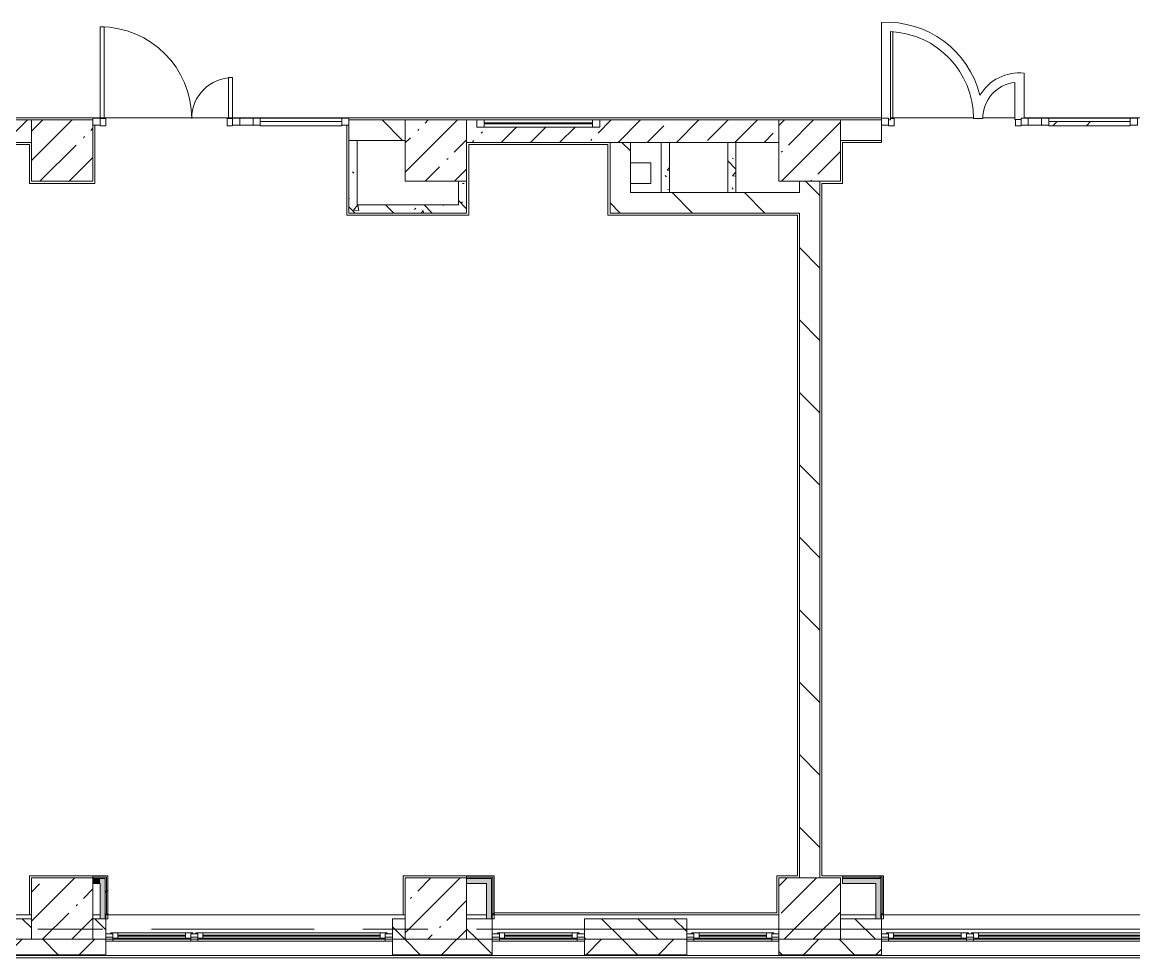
# Model space of a CAD drawing. Header units: millimetres. Extents: x 81459 to 274965, y -8553 to 29000.
# Drawn here: x 169579 to 180434, y -280 to 8853 of the extents above; entities that cross this region are included whole.
import ezdxf

# ---------------------------------------------------------------- set-up
doc = ezdxf.new("R2010")
doc.units = ezdxf.units.MM
doc.linetypes.add('Осевая', pattern=[3175, 635, -476.25, 1587.5, -476.25])
for name, color, linetype, lineweight, true_color in [('A-DETL-GENF-2', 7, 'Continuous', 5, 0xaaaaaa), ('A-DOOR-7', 7, 'Continuous', 5, 0xaaaaaa), ('A-FLOR-2', 7, 'Continuous', 5, 0xaaaaaa), ('I-WALL-1', 7, 'Continuous', 5, 0xe7e7e7), ('I-WALL-2', 7, 'Continuous', 9, 0xe7e7e7), ('I-WALL-5', 7, 'Continuous', 5, 0x787878)]:
    doc.layers.add(name, color=color, linetype=linetype, lineweight=lineweight, true_color=true_color)
for name, color, linetype, lineweight in [('A-GLAZ-3', 7, 'Continuous', 5), ('A-GLAZ-CURT-2', 7, 'Continuous', 5), ('A-GLAZ-CWMG-2', 7, 'Continuous', 5), ('A-WALL', 7, 'Continuous', 9), ('A-WALL-4', 7, 'Continuous', 5), ('I-WALL-3', 7, 'Continuous', 5), ('S-COLS-1', 7, 'Continuous', 5), ('Оси', 7, 'Continuous', 9), ('Оси-2', 7, 'Осевая', 9)]:
    doc.layers.add(name, color=color, linetype=linetype, lineweight=lineweight)
pattern_1 = [(135, (147759.1, 0), (-353.5534, -353.5534), [])]
pattern_2 = [(135, (147759.1, 0), (-176.7767, -176.7767), [])]
pattern_3 = [(135, (147759.1, 0), (-377.171, -377.171), [533.4, -88.9, 17.78, -88.9]), (135, (147759.1, 376.94), (-377.171, -377.171), []), (50, (147759.1, 0), (637.645, -55.787), [66.675, -733.425]), (355, (147759.1, 0), (-123.35, 668.699), [53.34, -586.74]), (100.451, (147812.23, -4.65), (514.299, 612.908), [56.665, -623.315]), (46.184, (147759.1, 177.8), (948.776, -147.15), [100.012, -1100.137]), (96.636, (147838.2, 165.5), (830.91, 865.997), [84.998, -934.973]), (351.184, (147759.1, 177.8), (830.918, 865.988), [80.01, -880.11]), (21, (147848, 133.35), (530.651, -357.928), [66.675, -733.425]), (326, (147848, 133.35), (216.308, 644.658), [53.34, -586.74]), (71.451, (147892.2, 103.5), (746.96, 286.724), [56.665, -623.315]), (37.5, (147759.1, 0), (10.8105, 295.9426), [16.764, -562.864, 16.764, -578.866, -588.962]), (37.5, (147759.1, 0), (10.8105, 295.9426), [-1175.258, 16.764, -572.198]), (7.5, (147759.1, 0), (233.869, 350.6318), [16.764, -322.834, 16.764, -549.529, -224.472]), (7.5, (147759.1, 0), (233.869, 350.6318), [-905.891, 16.764, -207.708]), (327.5, (147560.85, 0), (474.5678, -20.0513), [16.764, -205.486, 16.764, -676.656, -920.115]), (327.5, (147560.85, 0), (474.5678, -20.0513), [-915.67, 16.764, -903.351]), (317.5, (147471.95, 0), (518.452, 88.9934), [16.764, -272.161, 16.764, -443.738, -653.415]), (317.5, (147471.95, 0), (518.452, 88.9934), [-749.427, 16.764, -636.651])]
pattern_4 = [(45, (147759.1, 0), (-285.123, 285.123), []), (45, (148044.2, 0), (-285.123, 285.123), [504.031, -100.806, 16.764, -84.042])]
pattern_5 = [(45, (147759.1, 0), (-530.33, 530.33), []), (135, (147759.1, 0), (-530.33, -530.33), [])]

# ---------------------------------------------------------------- blocks, each defined once
blk = doc.blocks.new('BSC_Колонна _Прямоугольная - 600х600-23286269-1_7_3_птичка')
at = {"layer": 'S-COLS-1'}
h = blk.add_hatch(dxfattribs=at)
h.set_pattern_fill('FP_34', color=256, style=0, pattern_type=2)
h.set_pattern_definition([(45, (-29509.74, -7600), (-285.123, 285.123), []), (45, (-29224.6, -7600), (-285.123, 285.123), [504.031, -100.806, 16.764, -84.042])])
h.paths.add_polyline_path([(300, -300), (300, 300), (-300, 300), (-300, -300), (119, -300)])
for p, q in [((300, 300), (-300, 300)), ((-300, 300), (-300, -300)), ((300, -300), (300, 300)), ((-300, -300), (300, -300))]:
    blk.add_line(p, q, dxfattribs=at)
blk = doc.blocks.new('BSC_Колонна _Прямоугольная - 600х600-V17-1_7_3_птичка')
at = {"layer": 'S-COLS-1'}
h = blk.add_hatch(dxfattribs=at)
h.set_pattern_fill('FP_40', color=256, style=0, pattern_type=2)
h.set_pattern_definition([(45, (-25860, -200), (-285.123, 285.123), []), (45, (-25574.88, -200), (-285.123, 285.123), [504.031, -100.806, 16.764, -84.042])])
h.paths.add_polyline_path([(300, -300), (300, 300), (-300, 300), (-300, -300), (42, -300)])
for p, q in [((300, 300), (-300, 300)), ((-300, 300), (-300, -300)), ((300, -300), (300, 300)), ((-300, -300), (300, -300))]:
    blk.add_line(p, q, dxfattribs=at)
blk = doc.blocks.new('BSC_Колонна _Прямоугольная - 600х600-V18-1_7_3_птичка')
at = {"layer": 'S-COLS-1'}
h = blk.add_hatch(dxfattribs=at)
h.set_pattern_fill('FP_41', color=256, style=0, pattern_type=2)
h.set_pattern_definition([(45, (-29509.74, -200), (-285.123, 285.123), []), (45, (-29224.6, -200), (-285.123, 285.123), [504.031, -100.806, 16.764, -84.042])])
h.paths.add_polyline_path([(110, -300), (300, -300), (300, 300), (-300, 300), (-300, -300)])
for p, q in [((300, 300), (-300, 300)), ((-300, 300), (-300, -300)), ((300, -300), (300, 300)), ((-300, -300), (300, -300))]:
    blk.add_line(p, q, dxfattribs=at)
blk = doc.blocks.new('BSC_Колонна _Прямоугольная - 600х600-V30-1_7_3_птичка')
at = {"layer": 'S-COLS-1'}
h = blk.add_hatch(dxfattribs=at)
h.set_pattern_fill('FP_57', color=256, style=0, pattern_type=2)
h.set_pattern_definition([(45, (-25860, -7600), (-285.123, 285.123), []), (45, (-25574.88, -7600), (-285.123, 285.123), [504.031, -100.806, 16.764, -84.042])])
h.paths.add_polyline_path([(-111, -300), (300, -300), (300, 300), (-300, 300), (-300, -300)])
for p, q in [((300, 300), (-300, 300)), ((-300, 300), (-300, -300)), ((300, -300), (300, 300)), ((-300, -300), (300, -300))]:
    blk.add_line(p, q, dxfattribs=at)
blk = doc.blocks.new('120_Окно_СКБ_2Ст - 120_Окно_СКБ_2Ст 2800х2500_створка_-22445922-1_7_3_птичка')
at = {"layer": 'A-GLAZ-3'}
for p, q in [((-1400, -127), (-1400, -57)), ((-1400, -57), (-1330, -57)), ((1400, -57), (-1400, -57)), ((-1330, -57), (-1330, -127)), ((500, -87), (-1330, -87)), ((-1330, -87), (-1330, -127)), ((-1280, -137), (-1280, -87)), ((-1280, -107), (450, -107)), ((450, -137), (450, -87)), ((500, -127), (500, -57)), ((500, -57), (570, -57)), ((500, -127), (500, -87)), ((570, -57), (570, -127)), ((1330, -87), (570, -87)), ((570, -87), (570, -127)), ((620, -137), (620, -87)), ((620, -107), (1280, -107)), ((1280, -137), (1280, -87)), ((1330, -127), (1330, -57)), ((1330, -57), (1400, -57)), ((1330, -127), (1330, -87)), ((1400, -57), (1400, -127)), ((-1330, -127), (-1400, -127)), ((-1400, -127), (-1350, -127)), ((-1330, -127), (-1350, -127)), ((-1350, -127), (-1350, -137)), ((-1350, -137), (520, -137)), ((520, -137), (-1350, -137)), ((450, -117), (-1280, -117)), ((570, -127), (500, -127)), ((520, -127), (500, -127)), ((520, -127), (550, -127)), ((520, -137), (520, -127)), ((570, -127), (550, -127)), ((550, -127), (550, -137)), ((550, -137), (1350, -137)), ((1350, -137), (550, -137)), ((1280, -117), (620, -117)), ((1400, -127), (1330, -127)), ((1350, -127), (1330, -127)), ((1350, -127), (1400, -127)), ((1350, -137), (1350, -127))]:
    blk.add_line(p, q, dxfattribs=at)
blk = doc.blocks.new('120_Окно_СКБ_1Ст - 120_Окно_СКБ_1Ст 900х2500_h_-V127-1_7_3_птичка')
at = {"layer": 'A-GLAZ-3'}
for p, q in [((-450, -127), (-450, -57)), ((-450, -57), (-380, -57)), ((450, -57), (-450, -57)), ((-380, -57), (-380, -127)), ((380, -87), (-380, -87)), ((-380, -87), (-380, -127)), ((-330, -137), (-330, -87)), ((-330, -107), (330, -107)), ((330, -137), (330, -87)), ((380, -127), (380, -57)), ((380, -57), (450, -57)), ((380, -127), (380, -87)), ((450, -57), (450, -127)), ((-380, -127), (-450, -127)), ((-450, -127), (-400, -127)), ((-380, -127), (-400, -127)), ((-400, -127), (-400, -137)), ((-400, -137), (400, -137)), ((400, -137), (-400, -137)), ((330, -117), (-330, -117)), ((450, -127), (380, -127)), ((400, -127), (380, -127)), ((400, -127), (450, -127)), ((400, -137), (400, -127))]:
    blk.add_line(p, q, dxfattribs=at)
blk = doc.blocks.new('BSC_Колонна _Прямоугольная - 600х600-V129-1_7_3_птичка')
at = {"layer": 'S-COLS-1'}
h = blk.add_hatch(dxfattribs=at)
h.set_pattern_fill('FP_145', color=256, style=0, pattern_type=2)
h.set_pattern_definition([(45, (-22210, -7600), (-285.123, 285.123), []), (45, (-21924.88, -7600), (-285.123, 285.123), [504.031, -100.806, 16.764, -84.042])])
h.paths.add_polyline_path([(300, -300), (300, 300), (-300, 300), (-300, -300)])
for p, q in [((300, 300), (-300, 300)), ((-300, 300), (-300, -300)), ((300, -300), (300, 300)), ((-300, -300), (300, -300))]:
    blk.add_line(p, q, dxfattribs=at)
blk = doc.blocks.new('BSC_Колонна _Прямоугольная - 600х600-V130-1_7_3_птичка')
at = {"layer": 'S-COLS-1'}
h = blk.add_hatch(dxfattribs=at)
h.set_pattern_fill('FP_146', color=256, style=0, pattern_type=2)
h.set_pattern_definition([(45, (-22210, -200), (-285.123, 285.123), []), (45, (-21924.88, -200), (-285.123, 285.123), [504.031, -100.806, 16.764, -84.042])])
h.paths.add_polyline_path([(300, -300), (300, 300), (-300, 300), (-300, -300), (-26, -300)])
for p, q in [((300, 300), (-300, 300)), ((-300, 300), (-300, -300)), ((300, -300), (300, 300)), ((-300, -300), (300, -300))]:
    blk.add_line(p, q, dxfattribs=at)
blk = doc.blocks.new('Прямоугольный импост - 50 x 70 мм-31700031-1_7_3_птичка')
at = {"layer": 'A-GLAZ-CWMG-2'}
for p, q in [((-70, 35), (0, 35)), ((-70, -35), (-70, 35)), ((0, 35), (0, -35)), ((0, -35), (-70, -35))]:
    blk.add_line(p, q, dxfattribs=at)
blk = doc.blocks.new('Дверь_Витражная_остекление_ - ДВН_ДАО_Главный вход_1200 в свету-31742133-1_7_3_птичка')
at = {"layer": 'A-DETL-GENF-2'}
for p, q in [((-607.5, 925), (-647.5, 925)), ((-647.5, 925), (-647.5, 35)), ((-607.5, 30), (-607.5, 925)), ((647.5, 430), (607.5, 430)), ((607.5, 430), (607.5, 30)), ((647.5, 35), (647.5, 430)), ((-647.5, 30), (-607.5, 30)), ((-592.5, 30), (-647.5, 30)), ((-592.5, -40), (-592.5, 30)), ((592.5, -40), (592.5, 30)), ((592.5, 30), (647.5, 30)), ((607.5, 30), (647.5, 30)), ((-647.5, -40), (-592.5, -40)), ((647.5, -40), (592.5, -40))]:
    blk.add_line(p, q, dxfattribs=at)
at = {"layer": 'A-DOOR-7'}
for p, q in [((-647.5, 925), (-647.5, 35)), ((647.5, 430), (647.5, 35))]:
    blk.add_line(p, q, dxfattribs=at)
for centre, radius, start, end in [((-647.5, 30), 895, 360, 90), ((647.5, 30), 400, 90, 180)]:
    blk.add_arc(centre, radius, start, end, dxfattribs=at)
blk = doc.blocks.new('Системная панель - Стемалит - 40мм-31720939-1_7_3_птичка')
at = {"layer": 'A-GLAZ-CURT-2'}
for p, q in [((65, 35), (-65, 35)), ((-65, 35), (-65, -35)), ((65, -35), (65, 35)), ((-65, -35), (65, -35))]:
    blk.add_line(p, q, dxfattribs=at)
blk = doc.blocks.new('Прямоугольный импост - 50 x 70 мм-31687886-1_7_3_птичка')
at = {"layer": 'A-GLAZ-CWMG-2'}
for p, q in [((-35, 35), (35, 35)), ((-35, -35), (-35, 35)), ((35, 35), (35, -35)), ((35, -35), (-35, -35))]:
    blk.add_line(p, q, dxfattribs=at)
blk = doc.blocks.new('Прямоугольный импост - 50 x 70 мм-31701779-1_7_3_птичка')
at = {"layer": 'A-GLAZ-CWMG-2'}
for p, q in [((0, 35), (-70, 35)), ((-70, 35), (-70, -35)), ((-70, -35), (0, -35)), ((0, -35), (0, -17))]:
    blk.add_line(p, q, dxfattribs=at)
blk = doc.blocks.new('Системная панель - Стекло - 40мм-31720953-1_7_3_птичка')
at = {"layer": 'A-GLAZ-CURT-2'}
for p, q in [((397.5, 0), (-397.5, 0)), ((-397.5, 0), (-397.5, -40)), ((397.5, -40), (397.5, 0)), ((-397.5, -40), (397.5, -40))]:
    blk.add_line(p, q, dxfattribs=at)
blk = doc.blocks.new('Прямоугольный импост - 50 x 70 мм-31702100-1_7_3_птичка')
at = {"layer": 'A-GLAZ-CWMG-2'}
for p, q in [((-35, 35), (35, 35)), ((-35, -35), (-35, 35)), ((35, 35), (35, -35)), ((35, -35), (-35, -35))]:
    blk.add_line(p, q, dxfattribs=at)
blk = doc.blocks.new('Прямоугольный импост - 50 x 70 мм-31720914-1_7_3_птичка')
at = {"layer": 'A-GLAZ-CWMG-2'}
blk.add_line((24940, 7918), (24145, 7918), dxfattribs=at)
blk = doc.blocks.new('Дверь_Витражная_остекление_ - ДВН_ДАО_Главный вход_1200 в свету-V161-1_7_3_птичка')
at = {"layer": 'A-DETL-GENF-2'}
for p, q in [((-607, 30), (-607, 877)), ((-627, 30), (-607, 30)), ((-592, 30), (-627, 30)), ((-592, -40), (-592, 30)), ((592, -40), (592, 20)), ((-647, -40), (-592, -40)), ((647, -40), (592, -40))]:
    blk.add_line(p, q, dxfattribs=at)
blk = doc.blocks.new('Прямоугольный импост - 50 x 70 мм-V162-1_7_3_птичка')
at = {"layer": 'A-GLAZ-CWMG-2'}
for p, q in [((0, 35), (-70, 35)), ((-70, 35), (-70, -35)), ((0, -35), (0, 35)), ((-70, -35), (0, -35))]:
    blk.add_line(p, q, dxfattribs=at)
blk = doc.blocks.new('Системная панель - Стекло - 40мм-V163-1_7_3_птичка')
at = {"layer": 'A-GLAZ-CURT-2'}
h = blk.add_hatch(dxfattribs=at)
h.set_pattern_fill('FP_170', color=256, style=0, pattern_type=2)
h.set_pattern_definition([(45, (-32742.5, -7383), (-1414.21, 1414.21), [1000, -3000]), (45, (-33742.5, -7883), (-1414.21, 1414.21), [3000, -1000]), (45, (-31742.5, -8383), (-1414.21, 1414.21), [1000, -3000])])
h.paths.add_polyline_path([(-335, -40), (398, -35), (398, 0), (-398, 0), (-398, -40)])
for p, q in [((398, 0), (-398, 0)), ((-398, 0), (-398, -40)), ((398, -40), (398, 0)), ((-398, -40), (398, -40))]:
    blk.add_line(p, q, dxfattribs=at)
blk = doc.blocks.new('120_Окно_СКБ_1Ст - 120_Окно_СКБ_1Ст 400х1200 EI30-24228621-1_7_3_птичка')
at = {"layer": 'A-GLAZ-3'}
for p, q in [((-600, 40), (-600, 110)), ((-600, 110), (-530, 110)), ((600, 110), (-600, 110)), ((-530, 110), (-530, 40)), ((530, 40), (530, 110)), ((530, 110), (600, 110)), ((600, 110), (600, 40)), ((-530, 40), (-600, 40)), ((-600, 40), (600, 40)), ((530, 80), (-530, 80)), ((530, 70), (-530, 70)), ((600, 40), (530, 40))]:
    blk.add_line(p, q, dxfattribs=at)

msp = doc.modelspace()

# ---------------------------------------------------------------- hatches: boundary and pattern name
at = {"layer": 'A-WALL-4'}
h = msp.add_hatch(dxfattribs=at)
h.set_pattern_fill('FP_64', color=256, style=0, pattern_type=2)
h.set_pattern_definition(pattern_2)
h.paths.add_polyline_path([(154589.1, -100), (155419.1, -100), (155419.1, 100), (154589.1, 100), (154589.1, -80)])
h.paths.add_polyline_path([(169669.1, -100), (169669.1, 100), (169369.1, 100), (169369.1, -100)])
h.paths.add_polyline_path([(175069.1, -100), (176068.8, -100), (176068.8, 100), (175069.1, 100), (175069.1, -80)])
h.paths.add_polyline_path([(156918.8, -100), (157669.1, -100), (157669.1, 100), (156918.8, 100), (156918.8, -80)])
h.paths.add_polyline_path([(159919.1, -100), (159919.1, 100), (159769.1, 100), (159769.1, -100)])
h.paths.add_polyline_path([(168249.1, -100), (168469.1, -100), (168469.1, 100), (167119.1, 100), (167119.1, -100), (167154.3, -100)])
h.paths.add_polyline_path([(174169.1, -100), (174169.1, 100), (173919.1, 100), (173919.1, -100)])
h.paths.add_polyline_path([(163369.1, -100), (163369.1, 100), (162619.1, 100), (162619.1, -100)])
h.paths.add_polyline_path([(164269.1, -100), (164419.1, -94.4), (164419.1, 100), (164269.1, 100), (164269.1, -80)])
h.paths.add_polyline_path([(170394.1, -100), (170394.1, 100), (170269.1, 100), (170269.1, -100)])
h.paths.add_polyline_path([(173194.1, -100), (173319.1, -100), (173319.1, 100), (173194.1, 100), (173194.1, -80)])
h = msp.add_hatch(dxfattribs=at)
h.set_pattern_fill('FP_64', color=256, style=0, pattern_type=2)
h.set_pattern_definition(pattern_2)
h.paths.add_polyline_path([(177568.8, -100), (177969.1, -100), (177969.1, 100), (177568.8, 100), (177568.8, -80)])
h = msp.add_hatch(dxfattribs=at)
h.set_pattern_fill('FP_53', color=256, style=0, pattern_type=2)
h.set_pattern_definition([(45, (147759.1, 0), (-353.5534, 353.5534), []), (135, (147759.1, 0), (-353.5534, -353.5534), [])])
h.paths.add_polyline_path([(223452.9, -250), (223459.1, -250), (223459.1, -100), (221739.1, -100), (221739.1, -250), (223451.2, -250)])
h.paths.add_polyline_path([(215487, -250), (218419.1, -250), (218419.1, -100), (214819.1, -100), (214819.1, -250)])
h.paths.add_polyline_path([(219995.2, -250), (220039.1, -250), (220039.1, -100), (219319.1, -101.8), (219319.1, -250), (219839.1, -250)])
h.paths.add_polyline_path([(209369.1, -250), (209369.1, -100), (208669.1, -100), (208669.1, -250), (208980.7, -250)])
h.paths.add_polyline_path([(211469.1, -250), (212019.1, -250), (212019.1, -100), (211469.1, -100), (211469.1, -121.3)])
h.paths.add_polyline_path([(207769.1, -250), (207769.1, -100), (207019.1, -100), (207019.1, -250)])
h.paths.add_polyline_path([(204919.1, -250), (204919.1, -100), (204169.1, -100), (204169.1, -250), (204333.3, -250)])
h.paths.add_polyline_path([(212919.1, -250), (213919.1, -250), (213919.1, -100), (212919.1, -100), (212919.1, -118)])
h.paths.add_polyline_path([(199630.6, -250), (201069.1, -250), (201069.1, -100), (199630.6, -100), (199630.6, -150.7)])
h.paths.add_polyline_path([(197530.6, -250), (197530.6, -100), (196819.1, -100), (196819.1, -250), (196897.5, -250)])
h.paths.add_polyline_path([(195919.1, -250), (195919.1, -100), (195169.1, -100), (195169.1, -250)])
h.paths.add_polyline_path([(192069.1, -250), (192069.1, -100), (190496.6, -100), (190496.6, -250), (191320.6, -250)])
h.paths.add_polyline_path([(188396.6, -250), (188396.6, -100), (187699.1, -100), (187699.1, -250)])
h.paths.add_polyline_path([(186799.1, -250), (186799.1, -100), (185749.1, -100), (185749.1, -250), (186673.3, -250)])
h.paths.add_polyline_path([(184849.1, -250), (184849.1, -100), (183729.1, -100), (183729.1, -250), (184814.3, -250)])
h.paths.add_polyline_path([(181629.1, -250), (181629.1, -100), (180769.1, -100), (180769.1, -250)])
h.paths.add_polyline_path([(177969.1, -250), (177969.1, -100), (176968.8, -100), (176968.8, -250), (177378.5, -250)])
h.paths.add_polyline_path([(176068.8, -250), (176068.8, -100), (175069.1, -100), (175069.1, -250)])
h.paths.add_polyline_path([(169369.1, -250), (170394.1, -250), (170394.1, -100), (169369.1, -100), (169369.1, -226)])
h.paths.add_polyline_path([(163369.1, -250), (163369.1, -100), (162619.1, -100), (162619.1, -250)])
h.paths.add_polyline_path([(174169.1, -250), (174169.1, -100), (173194.1, -100), (173194.1, -250), (173660.6, -250)])
h.paths.add_polyline_path([(164269.1, -250), (165019.1, -250), (165019.1, -100), (164269.1, -100), (164269.1, -238.7)])
h.paths.add_polyline_path([(167119.1, -250), (168469.1, -250), (168469.1, -100), (167119.1, -100), (167119.1, -231.6)])
h.paths.add_polyline_path([(148564.8, -250), (151489.1, -250), (151489.1, -100), (147499.1, -100), (147499.1, -250), (147869.1, -250)])
h.paths.add_polyline_path([(155419.1, -250), (156018.8, -250), (156018.8, -100), (154589.1, -100), (154589.1, -250), (155071.1, -250)])
h.paths.add_polyline_path([(159769.1, -250), (160519.1, -248), (160519.1, -100), (159769.1, -100), (159769.1, -249.9)])
h.paths.add_polyline_path([(157669.1, -250), (157669.1, -100), (156918.8, -100), (156918.8, -250), (156930.1, -250)])
at = {"layer": 'I-WALL-1'}
for points in [[(170289.1, 445), (170339.1, 445), (170339.1, 495), (170269.1, 495), (170269.1, 445)], [(173939.1, 445), (174112.6, 445), (174112.6, 495), (173919.1, 495), (173919.1, 445)], [(177914.1, 445), (177914.1, 495), (177588.8, 495), (177588.8, 445)]]:
    msp.add_hatch(color=256, dxfattribs=at).paths.add_polyline_path(points)
at = {"layer": 'I-WALL-2'}
for points in [[(170389.1, 100), (170389.1, 495), (170339.1, 495), (170339.1, 100)], [(174162.6, 100), (174162.6, 495), (174112.6, 495), (174112.6, 100)], [(177914.1, 100), (177964.1, 100), (177964.1, 495), (177914.1, 495), (177914.1, 115.8)]]:
    msp.add_hatch(color=256, dxfattribs=at).paths.add_polyline_path(points)
at = {"layer": 'I-WALL-3'}
h = msp.add_hatch(dxfattribs=at)
h.set_pattern_fill('FP_33', color=256, style=0, pattern_type=2)
h.set_pattern_definition(pattern_4)
h.paths.add_polyline_path([(167799.4, 7680), (169669.1, 7680), (169669.1, 7900), (166244.1, 7900), (166244.1, 7680), (167154.3, 7680)])
h.paths.add_polyline_path([(165019.1, 7680), (165294.1, 7680), (165294.1, 7900), (165019.1, 7900), (165019.1, 7841.3)])
h = msp.add_hatch(dxfattribs=at)
h.set_pattern_fill('FP_63', color=256, style=0, pattern_type=2)
h.set_pattern_definition(pattern_1)
h.paths.add_polyline_path([(172849.1, 7700), (173319.1, 7700), (173319.1, 7900), (172769.1, 7900), (172769.1, 7700)])
h = msp.add_hatch(dxfattribs=at)
h.set_pattern_fill('FP_33', color=256, style=0, pattern_type=2)
h.set_pattern_definition(pattern_4)
h.paths.add_polyline_path([(173919.1, 7680), (176968.8, 7680), (176968.8, 7900), (175219.1, 7898.6), (175219.1, 7830), (174019.1, 7830), (174019.1, 7900), (173919.1, 7900)])
h = msp.add_hatch(dxfattribs=at)
h.set_pattern_fill('FP_63', color=256, style=0, pattern_type=2)
h.set_pattern_definition(pattern_1)
h.paths.add_polyline_path([(177568.8, 7700), (177969.1, 7700), (177969.1, 7900), (177568.8, 7900), (177568.8, 7754.5)])
h.paths.add_polyline_path([(180750.5, 7700), (180769.1, 7700), (180769.1, 7900), (180469.1, 7900), (180469.1, 7700), (180750.4, 7700)])
h = msp.add_hatch(dxfattribs=at)
h.set_pattern_fill('FP_63', color=256, style=0, pattern_type=2)
h.set_pattern_definition(pattern_1)
h.paths.add_polyline_path([(175319.1, 7190), (175519.1, 7190), (175518.8, 7680), (175319.1, 7680), (175319.1, 7220.5)])
h = msp.add_hatch(dxfattribs=at)
h.set_pattern_fill('FP_63', color=256, style=0, pattern_type=2)
h.set_pattern_definition(pattern_1)
h.paths.add_polyline_path([(177358.3, 500), (177368.8, 500), (177368.8, 7300), (177168.8, 7300), (177168.8, 500)])
h = msp.add_hatch(dxfattribs=at)
h.set_pattern_fill('FP_63', color=256, style=0, pattern_type=2)
h.set_pattern_definition(pattern_1)
h.paths.add_polyline_path([(177148.8, 6990), (177168.8, 6990), (177168.8, 7190), (175319.1, 7190), (175319.1, 6990), (176948.8, 6990)])
h = msp.add_hatch(dxfattribs=at)
h.set_pattern_fill('FP_169', color=256, style=0, pattern_type=2)
h.set_pattern_definition(pattern_5)
h.paths.add_polyline_path([(170389.1, 100), (170394.1, 100), (170394.1, 150), (170401.6, 150), (170401.6, 507.5), (170389.1, 507.5), (170389.1, 120)])
h = msp.add_hatch(dxfattribs=at)
h.set_pattern_fill('FP_169', color=256, style=0, pattern_type=2)
h.set_pattern_definition(pattern_5)
h.paths.add_polyline_path([(170414.1, 150), (170414.1, 520), (170401.6, 520), (170401.6, 150)])
h = msp.add_hatch(dxfattribs=at)
h.set_pattern_fill('FP_169', color=256, style=0, pattern_type=2)
h.set_pattern_definition(pattern_5)
h.paths.add_polyline_path([(174162.6, 100), (174169.1, 100), (174169.1, 150), (174175.1, 150), (174175.1, 507.5), (174162.6, 507.5), (174162.6, 120)])
h = msp.add_hatch(dxfattribs=at)
h.set_pattern_fill('FP_169', color=256, style=0, pattern_type=2)
h.set_pattern_definition(pattern_5)
h.paths.add_polyline_path([(177976.6, 507.5), (177976.6, 520), (177588.8, 520), (177588.8, 507.5), (177964.1, 507.5)])
h = msp.add_hatch(dxfattribs=at)
h.set_pattern_fill('FP_169', color=256, style=0, pattern_type=2)
h.set_pattern_definition(pattern_5)
h.paths.add_polyline_path([(177914.1, 495), (177964.1, 495), (177963.6, 507.5), (177588.8, 507.5), (177588.8, 495)])
h = msp.add_hatch(dxfattribs=at)
h.set_pattern_fill('FP_169', color=256, style=0, pattern_type=2)
h.set_pattern_definition(pattern_5)
h.paths.add_polyline_path([(177964.1, 100), (177969.1, 100), (177969.1, 150), (177976.6, 150), (177976.6, 507.5), (177964.1, 507.5), (177964.1, 114.6)])
h = msp.add_hatch(dxfattribs=at)
h.set_pattern_fill('FP_169', color=256, style=0, pattern_type=2)
h.set_pattern_definition(pattern_5)
h.paths.add_polyline_path([(177989.1, 150), (177989.1, 520), (177976.6, 520), (177976.6, 150)])
at = {"layer": 'I-WALL-5'}
h = msp.add_hatch(dxfattribs=at)
h.set_pattern_fill('FP_62', color=256, style=0, pattern_type=2)
h.set_pattern_definition(pattern_3)
h.paths.add_polyline_path([(172769.1, 7070), (172849.1, 7070), (172849.1, 7700), (172769.1, 7700), (172769.1, 7278.6)])
h = msp.add_hatch(dxfattribs=at)
h.set_pattern_fill('FP_62', color=256, style=0, pattern_type=2)
h.set_pattern_definition(pattern_3)
h.paths.add_polyline_path([(175854.1, 7190), (175899.1, 7190), (175899.1, 7680), (175819.1, 7680), (175819.1, 7190)])
h = msp.add_hatch(dxfattribs=at)
h.set_pattern_fill('FP_62', color=256, style=0, pattern_type=2)
h.set_pattern_definition(pattern_3)
h.paths.add_polyline_path([(176549.1, 7190), (176549.1, 7680), (176469.1, 7680), (176469.1, 7190)])
h = msp.add_hatch(dxfattribs=at)
h.set_pattern_fill('FP_62', color=256, style=0, pattern_type=2)
h.set_pattern_definition(pattern_3)
h.paths.add_polyline_path([(173839.1, 6990), (173919.1, 6990), (173919.1, 7300), (173839.1, 7296.7), (173839.1, 7070)])
h = msp.add_hatch(dxfattribs=at)
h.set_pattern_fill('FP_62', color=256, style=0, pattern_type=2)
h.set_pattern_definition(pattern_3)
h.paths.add_polyline_path([(173299.1, 6990), (173839.1, 6990), (173839.1, 7070), (172769.1, 7070), (172769.1, 6990)])

# ---------------------------------------------------------------- linework, layer by layer
at = {"layer": 'A-FLOR-2'}
for p, q in [((177969.1, 8851.7), (177969.1, 7918)), ((178059.1, 7900), (178059.1, 8762.1)), ((179274.1, 8265.7), (179274.1, 7903)), ((179364.1, 7918), (179364.1, 8355.2)), ((167969.4, 7920), (177969.1, 7920)), ((170289.1, 7848), (170289.1, 7280)), ((172749.1, 6971), (172749.1, 7848)), ((178039.1, 7900), (178059.1, 7900)), ((178868.7, 7920), (178059.1, 7920)), ((178869.1, 7913), (178959.1, 7913)), ((179274.1, 7920), (178959.7, 7920)), ((179274.1, 7903), (179334.1, 7903)), ((179364.1, 7920), (186254.1, 7920)), ((169649.1, 7660), (168489.1, 7660)), ((169649.1, 7280), (169649.1, 7660)), ((175299.1, 7660), (173939.1, 7660)), ((173939.1, 7660), (173939.1, 6971)), ((175299.1, 6970), (175299.1, 7660)), ((177969.1, 7680), (177588.8, 7680)), ((177588.8, 7680), (177588.8, 7280)), ((177969.1, 7700), (177969.1, 7680)), ((175519.1, 7480), (175718.8, 7480)), ((175718.8, 7480), (175718.8, 7280)), ((170289.1, 7280), (169649.1, 7280)), ((175718.8, 7280), (175519.1, 7280)), ((177387.8, 7280), (177387.8, 520)), ((177588.8, 7280), (177387.8, 7280)), ((173939.1, 6971), (172749.1, 6971)), ((177148.8, 6970), (175299.1, 6970)), ((177148.8, 520), (177148.8, 6970)), ((169649.1, 140), (169649.1, 520)), ((169649.1, 520), (170269.1, 520)), ((173299.1, 140), (173299.1, 520)), ((173299.1, 520), (173919.1, 520)), ((176948.8, 160), (176948.8, 520)), ((176948.8, 520), (177148.8, 520)), ((177387.8, 520), (177588.8, 520)), ((174187.6, 160), (176948.8, 160))]:
    msp.add_line(p, q, dxfattribs=at)
for centre, radius, start, end in [((178019.1, 7913), 940, 13.96903, 93.04909), ((178019.1, 7913), 850, 360, 87.30273), ((179314.1, 7913), 445, 83.54865, 149.34163), ((179314.1, 7913), 355, 96.4696, 180)]:
    msp.add_arc(centre, radius, start, end, dxfattribs=at)
at = {"layer": 'A-WALL'}
for p, q in [((172849.1, 7700), (172769.1, 7700)), ((175519.1, 7680), (175319.1, 7680)), ((175899.1, 7680), (175819.1, 7680)), ((176549.1, 7680), (176469.1, 7680)), ((175819.1, 7190), (175899.1, 7190)), ((176469.1, 7190), (176549.1, 7190)), ((170401.6, 507.5), (170269.1, 507.5)), ((170389.1, 495), (170269.1, 495)), ((170389.1, 100), (170389.1, 495)), ((170401.6, 150), (170401.6, 507.5)), ((174175.1, 507.5), (173919.1, 507.5)), ((174162.6, 495), (173919.1, 495)), ((174162.6, 100), (174162.6, 495)), ((174175.1, 150), (174175.1, 507.5)), ((177976.6, 507.5), (177588.8, 507.5)), ((177964.1, 495), (177588.8, 495)), ((177964.1, 100), (177964.1, 495)), ((177976.6, 150), (177976.6, 507.5)), ((169669.1, -100), (169369.1, -100)), ((170394.1, -100), (170269.1, -100)), ((173319.1, -100), (173194.1, -100)), ((174169.1, -100), (173919.1, -100)), ((176068.8, -100), (175069.1, -100)), ((177969.1, -100), (177568.8, -100)), ((169369.1, -250), (170394.1, -250)), ((169369.1, -253), (170394.1, -253)), ((173194.1, -250), (174169.1, -250)), ((173194.1, -253), (174169.1, -253)), ((175069.1, -250), (176068.8, -250)), ((175069.1, -253), (176068.8, -253)), ((176968.8, -250), (177969.1, -250)), ((176968.8, -253), (177969.1, -253))]:
    msp.add_line(p, q, dxfattribs=at)
at = {"layer": 'A-WALL-4'}
for p, q in [((169669.1, 100), (169369.1, 100)), ((170339.1, 100), (170269.1, 100)), ((170394.1, -258), (170394.1, 100)), ((173319.1, 100), (173194.1, 100)), ((173194.1, 100), (173194.1, -258)), ((174112.6, 100), (173919.1, 100)), ((174169.1, -258), (174169.1, 100)), ((176068.8, 100), (175069.1, 100)), ((175069.1, 100), (175069.1, -258)), ((176068.8, -258), (176068.8, 100)), ((177914.1, 100), (177568.8, 100)), ((177969.1, -258), (177969.1, 100)), ((170394.1, -100), (173194.1, -100)), ((174169.1, -100), (175069.1, -100)), ((176068.8, -100), (176968.8, -100)), ((176968.8, -100), (176968.8, -258)), ((177969.1, -100), (180769.1, -100)), ((220039.1, -280), (147469.1, -280)), ((160519.1, -258), (174169.1, -258)), ((174169.1, -258), (197530.6, -258))]:
    msp.add_line(p, q, dxfattribs=at)
at = {"layer": 'I-WALL-3'}
for p, q in [((169669.1, 7900), (166274.1, 7900)), ((173319.1, 7900), (172769.1, 7900)), ((172769.1, 7900), (172769.1, 6990)), ((174019.1, 7900), (173919.1, 7900)), ((176968.8, 7900), (175219.1, 7900)), ((177969.1, 7900), (177568.8, 7900)), ((177969.1, 7700), (177969.1, 7900)), ((168469.1, 7680), (169669.1, 7680)), ((172849.1, 7700), (173319.1, 7700)), ((172849.1, 7070), (172849.1, 7700)), ((173919.1, 7680), (175319.1, 7680)), ((175319.1, 7680), (175319.1, 6990)), ((175519.1, 7680), (175819.1, 7680)), ((175519.1, 7190), (175519.1, 7680)), ((175819.1, 7680), (175819.1, 7190)), ((175899.1, 7190), (175899.1, 7680)), ((175899.1, 7680), (176469.1, 7680)), ((176469.1, 7680), (176469.1, 7190)), ((176549.1, 7680), (176968.8, 7680)), ((176549.1, 7190), (176549.1, 7680)), ((177568.8, 7700), (177969.1, 7700)), ((173839.1, 7300), (173839.1, 7070)), ((173919.1, 6990), (173919.1, 7300)), ((177168.8, 7300), (177168.8, 7190)), ((177368.8, 500), (177368.8, 7300)), ((175819.1, 7190), (175519.1, 7190)), ((176469.1, 7190), (175899.1, 7190)), ((177168.8, 7190), (176549.1, 7190)), ((173839.1, 7070), (172849.1, 7070)), ((172769.1, 6990), (173919.1, 6990)), ((175319.1, 6990), (177168.8, 6990)), ((177168.8, 6990), (177168.8, 500)), ((170414.1, 520), (170269.1, 520)), ((170269.1, 520), (170269.1, 500)), ((170269.1, 445), (170339.1, 445)), ((170339.1, 445), (170339.1, 100)), ((170414.1, 100), (170414.1, 520)), ((174187.6, 520), (173919.1, 520)), ((173919.1, 520), (173919.1, 500)), ((173919.1, 445), (174112.6, 445)), ((174112.6, 445), (174112.6, 100)), ((174187.6, 100), (174187.6, 520)), ((177989.1, 520), (177588.8, 520)), ((177588.8, 520), (177588.8, 445)), ((177588.8, 445), (177914.1, 445)), ((177914.1, 445), (177914.1, 100)), ((177989.1, 100), (177989.1, 520)), ((168469.1, 140), (169669.1, 140)), ((170269.1, 140), (170339.1, 140)), ((170393.1, 140), (173319.1, 140)), ((170394.1, 100), (170394.1, 150)), ((170394.1, 150), (170414.1, 150)), ((173919.1, 140), (174112.6, 140)), ((174169.1, 100), (174169.1, 150)), ((174169.1, 150), (174187.6, 150)), ((174169.1, 140), (176968.8, 140)), ((177568.8, 140), (177914.1, 140)), ((177968.1, 140), (180769.1, 140)), ((177969.1, 100), (177969.1, 150)), ((177969.1, 150), (177989.1, 150)), ((170339.1, 100), (170414.1, 100)), ((174112.6, 100), (174187.6, 100)), ((177914.1, 100), (177989.1, 100)), ((170464.1, -80), (170394.1, -80)), ((171294.1, -80), (171224.1, -80)), ((173194.1, -80), (173124.1, -80)), ((174239.1, -80), (174169.1, -80)), ((175069.1, -80), (174999.1, -80)), ((176138.8, -80), (176068.8, -80)), ((176968.8, -80), (176898.8, -80)), ((178039.1, -80), (177969.1, -80)), ((178869.1, -80), (178799.1, -80))]:
    msp.add_line(p, q, dxfattribs=at)
at = {"layer": 'Оси'}
msp.add_line((174019.1, 0), (186519.1, 0), dxfattribs=at)
at = {"layer": 'Оси-2'}
msp.add_line((157030.3, 0), (174019.1, 0), dxfattribs=at)

# ---------------------------------------------------------------- block references
at = {"layer": 'A-DOOR-7'}
for name, p in [('Дверь_Витражная_остекление_ - ДВН_ДАО_Главный вход_1200 в свету-31742133-1_7_3_птичка', (170986.6, 7883)), ('Дверь_Витражная_остекление_ - ДВН_ДАО_Главный вход_1200 в свету-V161-1_7_3_птичка', (178686.6, 7883))]:
    msp.add_blockref(name, p, dxfattribs=at)
at = {"layer": 'A-GLAZ-3'}
msp.add_blockref('120_Окно_СКБ_1Ст - 120_Окно_СКБ_1Ст 400х1200 EI30-24228621-1_7_3_птичка', (174619.1, 7790), dxfattribs=at)
at = {"layer": 'A-GLAZ-3', "rotation": 180}
for name, p in [('120_Окно_СКБ_2Ст - 120_Окно_СКБ_2Ст 2800х2500_створка_-22445922-1_7_3_птичка', (171794.1, -175)), ('120_Окно_СКБ_1Ст - 120_Окно_СКБ_1Ст 900х2500_h_-V127-1_7_3_птичка', (174619.1, -175)), ('120_Окно_СКБ_1Ст - 120_Окно_СКБ_1Ст 900х2500_h_-V127-1_7_3_птичка', (176518.8, -175)), ('120_Окно_СКБ_2Ст - 120_Окно_СКБ_2Ст 2800х2500_створка_-22445922-1_7_3_птичка', (179369.1, -175))]:
    msp.add_blockref(name, p, dxfattribs=at)
at = {"layer": 'A-GLAZ-CURT-2'}
for name, p in [('Системная панель - Стемалит - 40мм-31720939-1_7_3_птичка', (171769.1, 7883)), ('Системная панель - Стекло - 40мм-31720953-1_7_3_птичка', (172301.6, 7883)), ('Системная панель - Стемалит - 40мм-31720939-1_7_3_птичка', (179469.1, 7883)), ('Системная панель - Стекло - 40мм-V163-1_7_3_птичка', (180001.6, 7883))]:
    msp.add_blockref(name, p, dxfattribs=at)
at = {"layer": 'A-GLAZ-CWMG-2', "rotation": 180}
for name, p in [('Прямоугольный импост - 50 x 70 мм-31701779-1_7_3_птичка', (170269.1, 7883)), ('Прямоугольный импост - 50 x 70 мм-V162-1_7_3_птичка', (177969.1, 7883))]:
    msp.add_blockref(name, p, dxfattribs=at)
at = {"layer": 'A-GLAZ-CWMG-2', "extrusion": (0, 0, -1), "rotation": 180}
for name, p in [('Прямоугольный импост - 50 x 70 мм-31687886-1_7_3_птичка', (-171669.1, 7883)), ('Прямоугольный импост - 50 x 70 мм-31702100-1_7_3_птичка', (-171869.1, 7883)), ('Прямоугольный импост - 50 x 70 мм-31700031-1_7_3_птичка', (-172769.1, 7883)), ('Прямоугольный импост - 50 x 70 мм-31687886-1_7_3_птичка', (-179369.1, 7883)), ('Прямоугольный импост - 50 x 70 мм-31702100-1_7_3_птичка', (-179569.1, 7883)), ('Прямоугольный импост - 50 x 70 мм-31700031-1_7_3_птичка', (-180469.1, 7883))]:
    msp.add_blockref(name, p, dxfattribs=at)
at = {"layer": 'A-GLAZ-CWMG-2'}
for p in [(147759.1, 0), (155459.1, 0)]:
    msp.add_blockref('Прямоугольный импост - 50 x 70 мм-31720914-1_7_3_птичка', p, dxfattribs=at)
at = {"layer": 'S-COLS-1'}
for name, p in [('BSC_Колонна _Прямоугольная - 600х600-V129-1_7_3_птичка', (169969.1, 7600)), ('BSC_Колонна _Прямоугольная - 600х600-V30-1_7_3_птичка', (173619.1, 7600)), ('BSC_Колонна _Прямоугольная - 600х600-23286269-1_7_3_птичка', (177268.8, 7600)), ('BSC_Колонна _Прямоугольная - 600х600-V130-1_7_3_птичка', (169969.1, 200)), ('BSC_Колонна _Прямоугольная - 600х600-V17-1_7_3_птичка', (173619.1, 200)), ('BSC_Колонна _Прямоугольная - 600х600-V18-1_7_3_птичка', (177268.8, 200))]:
    msp.add_blockref(name, p, dxfattribs=at)

doc.saveas('drawing.dxf')
